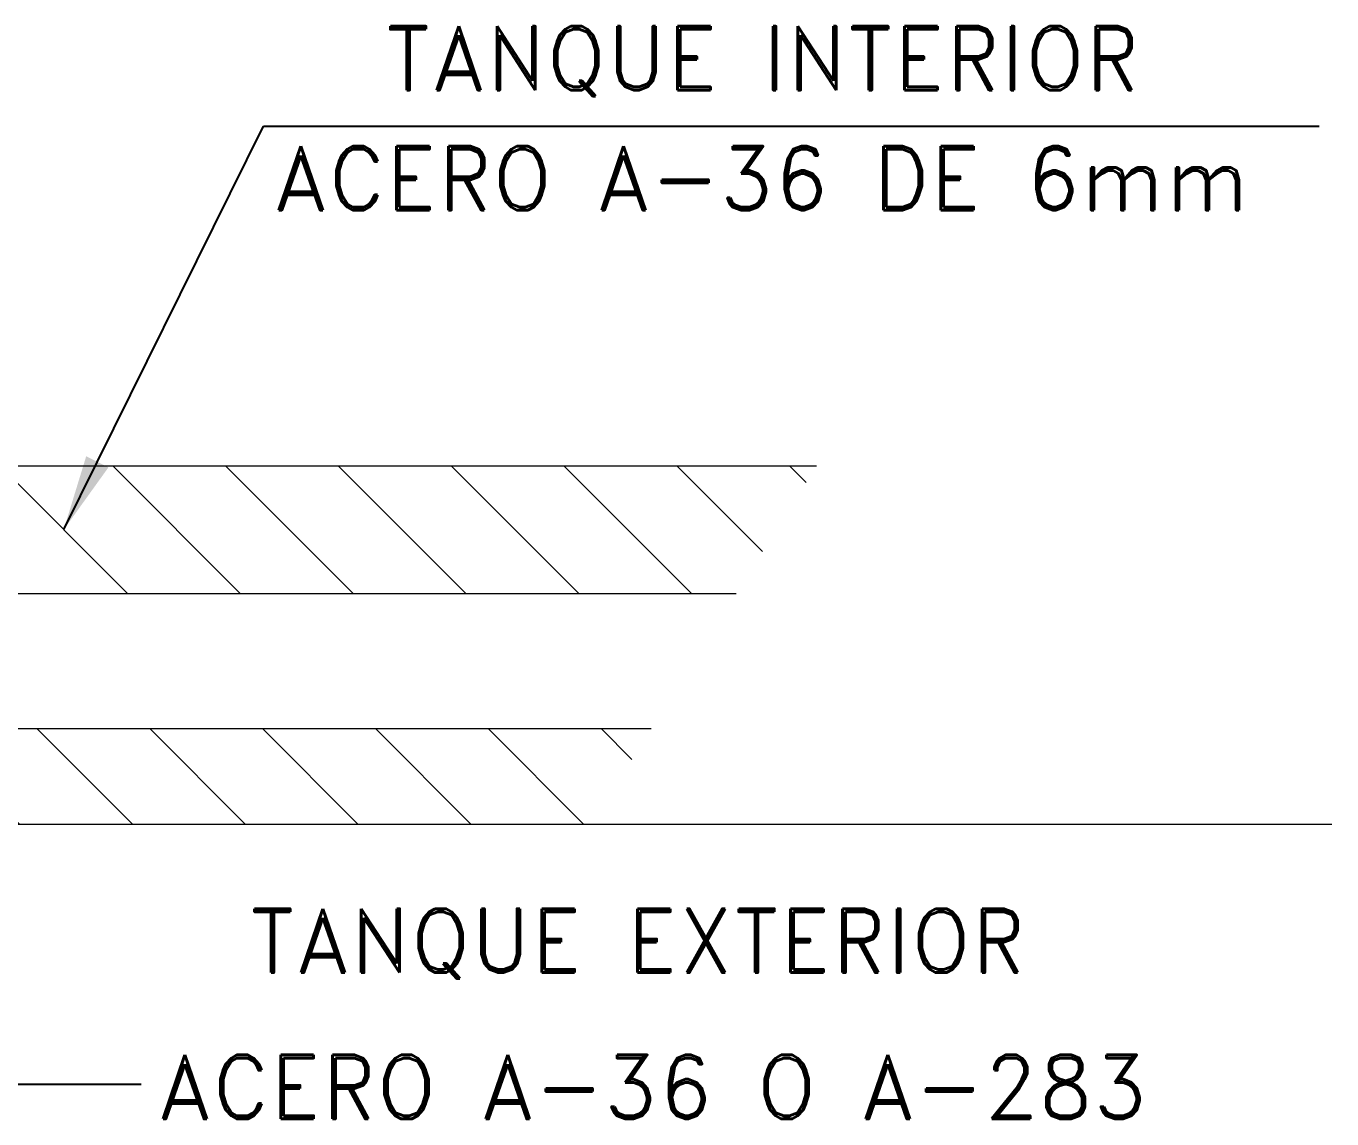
# Model space of a CAD drawing. Extents: x 174420 to 213214, y -41877 to -13498.
# Drawn here: x 193408 to 194789, y -26185 to -25030 of the extents above; entities that cross this region are included whole.
import ezdxf

# ---------------------------------------------------------------- set-up
doc = ezdxf.new("R2010")
doc.units = 0
doc.header["$LTSCALE"] = 500
doc.header["$MEASUREMENT"] = 0
doc.layers.get('0').update_dxf_attribs({"linetype": 'CONTINUOUS', "lineweight": 9})
doc.layers.add('COTAS', color=2, linetype='CONTINUOUS', lineweight=9)
doc.layers.add('FIBRA', color=3, linetype='CONTINUOUS', lineweight=20)
doc.styles.add('ROMAND', font='romand')
doc.styles.get("Standard").update_dxf_attribs({"font": 'SIMPLEX.shx', "width": 0.8, "height": 80})
doc.dimstyles.get("Standard").update_dxf_attribs({"dimtxt": 0.18, "dimasz": 0.18, "dimexe": 0.18, "dimexo": 0.0625, "dimgap": 0.09, "dimtad": 0, "dimtih": 1, "dimtoh": 1, "dimdec": 4, "dimzin": 0, "dimdsep": 46, "dimtxsty": 'Standard', "dimcen": 0.09, "dimadec": 0, "dimazin": 0, "dimtfac": 1, "dimtdec": 4, "dimtofl": 0, "dimtmove": 0, "dimatfit": 3, "dimfxl": 1, "dimtolj": 1, "dimtzin": 0, "dimarcsym": 0})

# ---------------------------------------------------------------- blocks, each defined once
blk = doc.blocks.new('*X39')
at = {"color": 0}
for p, q in [((1778.77, 2941.16), (1718.77, 3001.16)), ((1831.81, 2941.16), (1771.81, 3001.16)), ((1884.84, 2941.16), (1824.84, 3001.16)), ((1937.87, 2941.16), (1877.87, 3001.16)), ((1990.91, 2941.16), (1930.91, 3001.16)), ((2043.94, 2941.16), (1983.94, 3001.16)), ((2096.97, 2941.16), (2036.97, 3001.16)), ((2150, 2941.16), (2090, 3001.16)), ((2203.04, 2941.16), (2143.04, 3001.16)), ((2256.07, 2941.16), (2196.07, 3001.16)), ((2309.1, 2941.16), (2249.1, 3001.16)), ((2342.5, 2960.8), (2302.14, 3001.16)), ((2362.99, 2993.35), (2355.17, 3001.16)), ((1725.74, 2941.16), (1680.37, 2986.54)), ((1728.17, 2832.66), (1683.17, 2877.66)), ((1781.21, 2832.66), (1736.21, 2877.66)), ((1834.24, 2832.66), (1789.24, 2877.66)), ((1887.27, 2832.66), (1842.27, 2877.66)), ((1940.31, 2832.66), (1895.31, 2877.66)), ((1993.34, 2832.66), (1948.34, 2877.66)), ((2046.37, 2832.66), (2001.37, 2877.66)), ((2099.41, 2832.66), (2054.41, 2877.66)), ((2152.44, 2832.66), (2107.44, 2877.66)), ((2205.47, 2832.66), (2160.47, 2877.66)), ((2258.5, 2832.66), (2213.5, 2877.66)), ((2281.03, 2863.18), (2266.54, 2877.66))]:
    blk.add_line(p, q, dxfattribs=at)

msp = doc.modelspace()

# ---------------------------------------------------------------- linework, layer by layer
at = {"lineweight": 9}
for p, q in [((191243.9, -25629.6), (194158.8, -25629.6)), ((191153.9, -25772.5), (194068.8, -25772.5))]:
    msp.add_line(p, q, dxfattribs=at)
at = {"layer": 'FIBRA', "lineweight": 9}
for p, q in [((191328.9, -25494.6), (194243.8, -25494.6)), ((190683.8, -25873.7), (194788.8, -25873.7))]:
    msp.add_line(p, q, dxfattribs=at)

# ---------------------------------------------------------------- block references
at = {"layer": 'COTAS', "lineweight": 9, "xscale": 2.25, "yscale": 2.25, "zscale": 2.25}
msp.add_blockref('*X39', (188916, -32247.2), dxfattribs=at)

# ---------------------------------------------------------------- texts
at = {"layer": 'COTAS', "lineweight": 9, "style": 'ROMAND'}
for s, p in [('TANQUE INTERIOR', (193787.1, -25097.3)), ('ACERO A-36 DE 6mm', (193669.3, -25224.3)), ('TANQUE EXTERIOR', (193643.5, -26030.4)), ('ACERO A-36 O A-283', (193546.7, -26185.1))]:
    msp.add_text(s, height=67.5, dxfattribs=at).set_placement(p)

# ---------------------------------------------------------------- leaders
at = {"layer": 'COTAS', "lineweight": 9, "annotation_type": 0, "has_hookline": 1, "hookline_direction": 0}
for points in [[(193447.4, -25562.1), (193658.7, -25135.7), (194744.2, -25135.7)], [(193054.8, -25827.8), (193390.5, -26148.5), (193498.3, -26148.5)]]:
    msp.add_leader(points, dimstyle='Standard', override={"dimscale": 10, "dimtxt": 10, "dimasz": 8, "dimexe": 2, "dimexo": 4, "dimgap": 3, "dimtad": 1, "dimtih": 0, "dimtoh": 0, "dimdec": 0, "dimcen": 1, "dimdle": 1, "dimtdec": 1}, dxfattribs=at)

doc.saveas('drawing.dxf')
